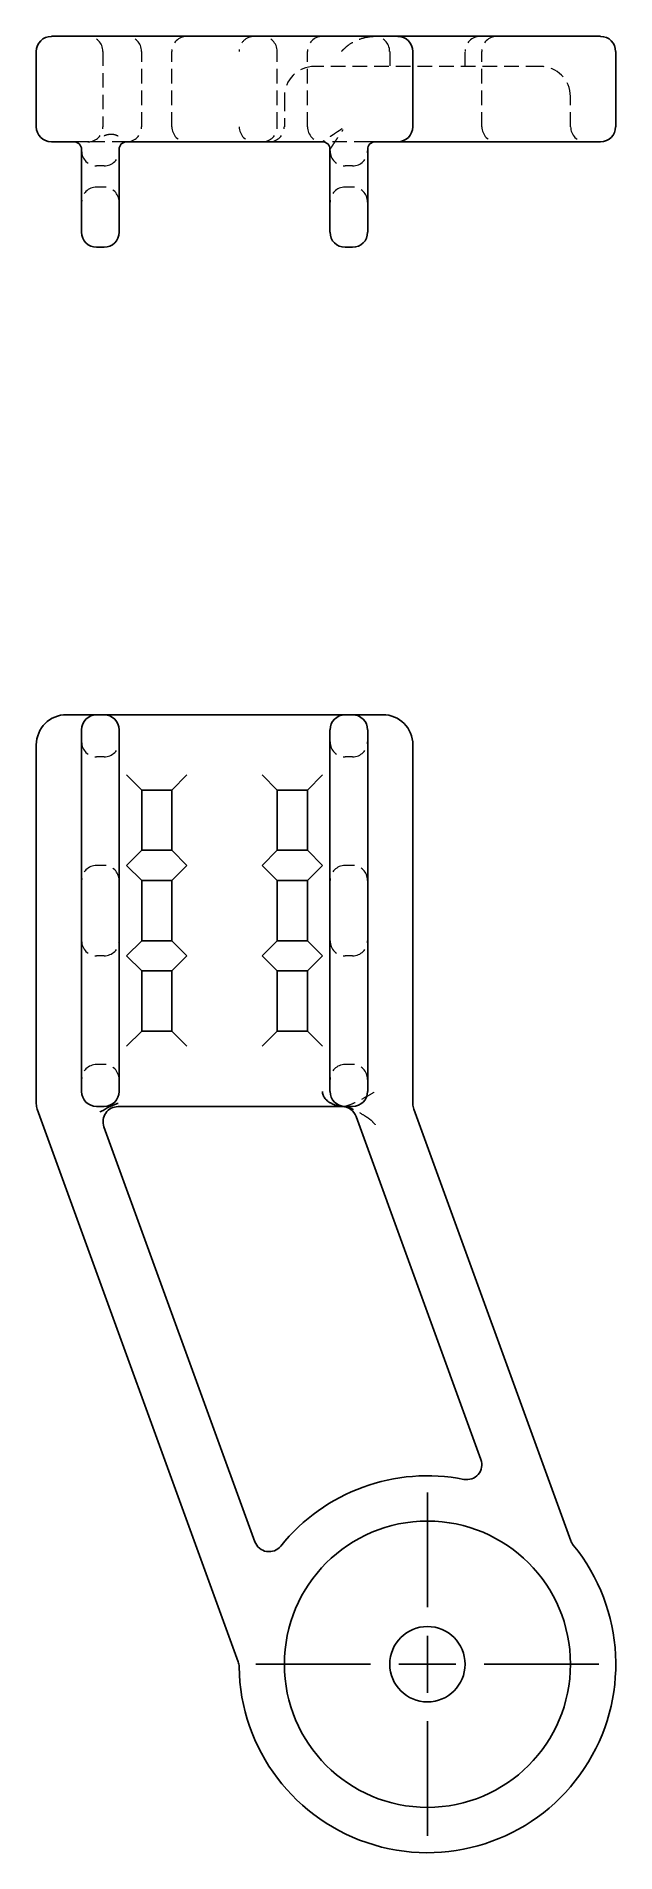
# Model space of a CAD drawing. Header units: millimetres. Extents: x 58 to 232, y 7 to 167.
# Drawn here: x 57.5 to 108.5, y 7 to 166.6 of the extents above.
import ezdxf

# ---------------------------------------------------------------- set-up
doc = ezdxf.new("R2010")
doc.units = ezdxf.units.MM
doc.linetypes.add('HIDDEN', pattern=[1.905, 1.27, -0.635])
doc.layers.add('10', color=7, linetype='Continuous')

# ---------------------------------------------------------------- blocks, each defined once
blk = doc.blocks.new('SW_CENTERMARKSYMBOL_0')
at = {"layer": '10', "color": 0}
for p, q in [((0, 5), (0, 15.08)), ((0, 0), (0, 2.5)), ((-5, 0), (-15.08, 0)), ((0, 0), (-2.5, 0)), ((0, 0), (0, -2.5)), ((0, 0), (2.5, 0)), ((5, 0), (15.08, 0)), ((0, -5), (0, -15.08))]:
    blk.add_line(p, q, dxfattribs=at)

msp = doc.modelspace()

# ---------------------------------------------------------------- linework, layer by layer
at = {"color": 7, "linetype": 'Continuous', "lineweight": 25}
for p, q in [((58.85, 166.61), (89.31, 166.61)), ((89.47, 166.61), (89.31, 166.61)), ((89.47, 166.61), (103.28, 166.61)), ((103.72, 166.61), (103.28, 166.61)), ((103.72, 166.61), (107.15, 166.61)), ((57.53, 158.66), (57.53, 165.28)), ((90.64, 165.28), (90.64, 158.66)), ((108.48, 158.66), (108.48, 165.28)), ((58.85, 157.34), (60.18, 157.34)), ((60.84, 157.34), (60.18, 157.34)), ((61.5, 150.72), (61.5, 156.68)), ((64.81, 156.68), (64.81, 150.72)), ((82.69, 157.34), (65.47, 157.34)), ((83.35, 150.72), (83.35, 156.68)), ((86.67, 156.68), (86.67, 150.72)), ((87.99, 157.34), (87.33, 157.34)), ((87.99, 157.34), (89.31, 157.34)), ((89.31, 157.34), (89.47, 157.34)), ((103.28, 157.34), (89.47, 157.34)), ((103.28, 157.34), (103.72, 157.34)), ((107.15, 157.34), (103.72, 157.34)), ((61.5, 149.39), (61.5, 150.72)), ((64.81, 150.72), (64.81, 149.39)), ((83.35, 149.39), (83.35, 150.72)), ((86.67, 150.72), (86.67, 149.39)), ((63.49, 148.07), (62.83, 148.07)), ((85.34, 148.07), (84.68, 148.07)), ((60.18, 107), (62.83, 107)), ((62.83, 107), (63.49, 107)), ((63.49, 107), (84.68, 107)), ((84.68, 107), (85.34, 107)), ((85.34, 107), (87.99, 107)), ((61.5, 104.35), (61.5, 105.67)), ((64.81, 105.67), (64.81, 104.35)), ((83.35, 104.35), (83.35, 105.67)), ((86.67, 105.67), (86.67, 104.35)), ((57.53, 72.79), (57.53, 104.35)), ((61.5, 75.21), (61.5, 104.35)), ((64.81, 104.35), (64.81, 75.21)), ((83.35, 75.21), (83.35, 104.35)), ((86.67, 104.35), (86.67, 75.21)), ((90.64, 104.35), (90.64, 72.79)), ((66.8, 100.37), (65.47, 101.7)), ((70.77, 101.7), (69.45, 100.37)), ((78.72, 100.37), (77.39, 101.7)), ((82.69, 101.7), (81.37, 100.37)), ((66.8, 100.37), (66.8, 95.08)), ((69.45, 100.37), (66.8, 100.37)), ((69.45, 95.08), (69.45, 100.37)), ((78.72, 100.37), (78.72, 95.08)), ((81.37, 100.37), (78.72, 100.37)), ((81.37, 95.08), (81.37, 100.37)), ((66.8, 95.08), (65.47, 93.75)), ((66.8, 95.08), (69.45, 95.08)), ((70.77, 93.75), (69.45, 95.08)), ((78.72, 95.08), (77.39, 93.75)), ((78.72, 95.08), (81.37, 95.08)), ((82.69, 93.75), (81.37, 95.08)), ((66.8, 92.43), (65.47, 93.75)), ((70.77, 93.75), (69.45, 92.43)), ((78.72, 92.43), (77.39, 93.75)), ((82.69, 93.75), (81.37, 92.43)), ((66.8, 92.43), (66.8, 87.13)), ((69.45, 92.43), (66.8, 92.43)), ((69.45, 87.13), (69.45, 92.43)), ((81.37, 92.43), (78.72, 92.43)), ((78.72, 92.43), (78.72, 87.13)), ((81.37, 87.13), (81.37, 92.43)), ((66.8, 87.13), (65.47, 85.81)), ((66.8, 87.13), (69.45, 87.13)), ((70.77, 85.81), (69.45, 87.13)), ((78.72, 87.13), (77.39, 85.81)), ((78.72, 87.13), (81.37, 87.13)), ((82.69, 85.81), (81.37, 87.13)), ((65.47, 85.81), (66.8, 84.48)), ((70.77, 85.81), (69.45, 84.48)), ((77.39, 85.81), (78.72, 84.48)), ((82.69, 85.81), (81.37, 84.48)), ((66.8, 84.48), (66.8, 79.18)), ((69.45, 84.48), (66.8, 84.48)), ((69.45, 79.18), (69.45, 84.48)), ((78.72, 84.48), (78.72, 79.18)), ((81.37, 84.48), (78.72, 84.48)), ((81.37, 79.18), (81.37, 84.48)), ((66.8, 79.18), (65.47, 77.86)), ((66.8, 79.18), (69.45, 79.18)), ((69.45, 79.18), (70.77, 77.86)), ((78.72, 79.18), (77.39, 77.86)), ((78.72, 79.18), (81.37, 79.18)), ((81.37, 79.18), (82.69, 77.86)), ((61.5, 73.89), (61.5, 75.21)), ((64.81, 75.21), (64.81, 73.89)), ((83.35, 73.89), (83.35, 75.21)), ((86.67, 75.21), (86.67, 73.89)), ((75.29, 23.77), (57.61, 72.34)), ((63.49, 72.56), (62.83, 72.56)), ((84.41, 72.56), (64.72, 72.56)), ((85.34, 72.56), (84.68, 72.56)), ((90.72, 72.34), (104.52, 34.41)), ((63.47, 70.78), (76.75, 34.31)), ((96.63, 41.55), (85.66, 71.69))]:
    msp.add_line(p, q, dxfattribs=at)
at = {"color": 7, "linetype": 'HIDDEN', "lineweight": 18}
for p, q in [((63.39, 165.28), (63.39, 158.66)), ((66.8, 158.66), (66.8, 165.28)), ((69.45, 158.66), (69.45, 165.28)), ((78.72, 158.66), (78.72, 165.28)), ((81.37, 158.66), (81.37, 165.28)), ((88.61, 165.28), (88.61, 163.96)), ((95.23, 163.96), (95.23, 165.28)), ((96.71, 158.66), (96.71, 165.28)), ((101.85, 163.96), (81.99, 163.96)), ((79.34, 161.31), (79.34, 158.66)), ((104.5, 158.66), (104.5, 161.31)), ((62.18, 157.34), (60.84, 157.34)), ((62.18, 157.34), (62.23, 157.34)), ((65.47, 157.34), (62.23, 157.34)), ((86.75, 157.34), (82.69, 157.34)), ((87.33, 157.34), (86.75, 157.34)), ((63.49, 155.22), (62.83, 155.22)), ((85.34, 155.22), (84.68, 155.22)), ((63.49, 153.36), (62.83, 153.36)), ((85.34, 153.36), (84.68, 153.36)), ((63.49, 103.29), (62.83, 103.29)), ((85.34, 103.29), (84.68, 103.29)), ((63.49, 93.75), (62.83, 93.75)), ((85.34, 93.75), (84.68, 93.75)), ((63.49, 85.81), (62.83, 85.81)), ((85.34, 85.81), (84.68, 85.81)), ((63.49, 76.27), (62.83, 76.27)), ((85.34, 76.27), (84.68, 76.27)), ((84.41, 72.56), (84.41, 72.56))]:
    msp.add_line(p, q, dxfattribs=at)
at = {"color": 7, "linetype": 'Continuous', "lineweight": 25}
for radius in [12.58, 3.31]:
    msp.add_circle((91.92, 23.56), radius, dxfattribs=at)
for centre, radius, start, end in [((58.85, 165.28), 1.32, 90, 180), ((89.31, 165.28), 1.32, 0, 90), ((107.15, 165.28), 1.32, 0, 90), ((58.85, 158.66), 1.32, 180, 270), ((89.31, 158.66), 1.32, 270, 0), ((107.15, 158.66), 1.32, 270, 0), ((60.84, 156.68), 0.662, 0, 90), ((65.47, 156.68), 0.662, 90, 180), ((82.69, 156.68), 0.662, 0, 90), ((87.33, 156.68), 0.662, 90, 180), ((62.83, 149.39), 1.32, 180, 270), ((63.49, 149.39), 1.32, 270, 0), ((84.68, 149.39), 1.32, 180, 270), ((85.34, 149.39), 1.32, 270, 0), ((60.18, 104.35), 2.65, 90, 180), ((62.83, 105.67), 1.32, 90, 180), ((63.49, 105.67), 1.32, 0, 90), ((84.68, 105.67), 1.32, 90, 180), ((85.34, 105.67), 1.32, 0, 90), ((87.99, 104.35), 2.65, 0, 90), ((62.83, 73.89), 1.32, 180, 270), ((63.49, 73.89), 1.32, 270, 0), ((84.68, 73.89), 1.32, 180, 270), ((85.34, 73.89), 1.32, 270, 0), ((58.85, 72.79), 1.32, 180, 200), ((64.72, 71.24), 1.32, 90, 200), ((84.41, 71.24), 1.32, 20, 90), ((91.96, 72.79), 1.32, 180, 200), ((95.38, 41.1), 1.32, 258.8297, 20), ((91.92, 23.56), 16.56, 78.8297, 141.1703), ((91.92, 23.56), 16.56, 180.7623, 39.2377), ((77.99, 34.77), 1.32, 200, 321.1703), ((105.77, 34.87), 1.32, 200, 219.2377), ((74.04, 23.32), 1.32, 0.7623, 20)]:
    msp.add_arc(centre, radius, start, end, dxfattribs=at)
at = {"color": 7, "linetype": 'HIDDEN', "lineweight": 18}
for centre, radius, start, end in [((62.07, 165.28), 1.32, 0, 90), ((65.47, 165.28), 1.32, 0, 90), ((70.77, 165.28), 1.32, 90, 180), ((76.69, 165.28), 1.32, 90.0025, 180.0025), ((77.39, 165.28), 1.32, 0, 90), ((82.69, 165.28), 1.32, 90, 180), ((87.28, 165.28), 1.32, 0, 90), ((96.56, 165.28), 1.32, 90, 180), ((98.03, 165.28), 1.32, 90, 180), ((81.99, 161.31), 2.65, 90, 180), ((101.85, 161.31), 2.65, 0, 90), ((62.07, 158.66), 1.32, 270, 0), ((65.47, 158.66), 1.32, 270, 0), ((70.77, 158.66), 1.32, 180, 270), ((76.69, 158.66), 1.32, 179.9975, 269.9975), ((77.39, 158.66), 1.32, 270, 0), ((78.01, 158.66), 1.32, 270, 0), ((82.69, 158.66), 1.32, 180, 270), ((98.03, 158.66), 1.32, 180, 270), ((105.83, 158.66), 1.32, 180, 270), ((62.83, 156.54), 1.32, 180, 270), ((63.49, 156.54), 1.32, 270, 0), ((84.68, 156.54), 1.32, 180, 270), ((85.34, 156.54), 1.32, 270, 0), ((62.83, 152.04), 1.32, 90, 180), ((63.49, 152.04), 1.32, 0, 90), ((84.68, 152.04), 1.32, 90, 180), ((85.34, 152.04), 1.32, 0, 90), ((62.83, 104.61), 1.32, 180, 270), ((63.49, 104.61), 1.32, 270, 0), ((84.68, 104.61), 1.32, 180, 270), ((85.34, 104.61), 1.32, 270, 0), ((62.83, 92.43), 1.32, 90, 180), ((63.49, 92.43), 1.32, 0, 90), ((84.68, 92.43), 1.32, 90, 180), ((85.34, 92.43), 1.32, 0, 90), ((62.83, 87.13), 1.32, 180, 270), ((63.49, 87.13), 1.32, 270, 0), ((84.68, 87.13), 1.32, 180, 270), ((85.34, 87.13), 1.32, 270, 0), ((62.83, 74.94), 1.32, 90, 180), ((63.49, 74.94), 1.32, 0, 90), ((84.68, 74.94), 1.32, 90, 180), ((85.34, 74.94), 1.32, 0, 90)]:
    msp.add_arc(centre, radius, start, end, dxfattribs=at)
for points, knots in [([(84.37, 165.28), (84.47, 165.4), (84.58, 165.5), (84.8, 165.7), (84.92, 165.8), (85.27, 166.05), (85.52, 166.18), (86.03, 166.4), (86.29, 166.48), (86.8, 166.58), (87.07, 166.61), (87.33, 166.61)], [0, 0, 0, 0, 0.125, 0.125, 0.25, 0.25, 0.5, 0.5, 0.75, 0.75, 1, 1, 1, 1]), ([(84.41, 158.49), (84.36, 158.45), (84.25, 158.37), (84.09, 158.27), (83.94, 158.17), (83.8, 158.08), (83.68, 157.99), (83.56, 157.91), (83.45, 157.84), (83.35, 157.78), (83.26, 157.72), (83.16, 157.65), (83.04, 157.57), (82.91, 157.48), (82.81, 157.42), (82.74, 157.37), (82.7, 157.34), (82.7, 157.34), (82.69, 157.34)], [0, 0, 0, 0, 0.076631, 0.149235, 0.217821, 0.2824, 0.342986, 0.399596, 0.452251, 0.500975, 0.545802, 0.586773, 0.670647, 0.74725, 0.817347, 0.881941, 0.942307, 1, 1, 1, 1]), ([(83.35, 156.68), (83.36, 156.68), (83.36, 156.68), (83.36, 156.69), (83.38, 156.71), (83.4, 156.74), (83.42, 156.78), (83.45, 156.82), (83.49, 156.87), (83.53, 156.94), (83.57, 157), (83.63, 157.08), (83.7, 157.19), (83.8, 157.34), (83.93, 157.55), (84.1, 157.79), (84.29, 158.08), (84.43, 158.29), (84.5, 158.4)], [0, 0, 0, 0, 0.031271, 0.063106, 0.095784, 0.129565, 0.164683, 0.201347, 0.239739, 0.280021, 0.32233, 0.366787, 0.413494, 0.49922, 0.600539, 0.717684, 0.850804, 1, 1, 1, 1]), ([(64.72, 157.84), (64.67, 157.86), (64.58, 157.9), (64.44, 157.95), (64.3, 157.98), (64.16, 158), (64.02, 157.99), (63.85, 157.97), (63.67, 157.93), (63.49, 157.85), (63.31, 157.75), (63.18, 157.67), (63.12, 157.63)], [0, 0, 0, 0, 0.086872, 0.170216, 0.251625, 0.332801, 0.415485, 0.501391, 0.630458, 0.753569, 0.875347, 1, 1, 1, 1]), ([(84.37, 72.56), (84.47, 72.56), (84.58, 72.58), (84.8, 72.62), (84.92, 72.66), (85.27, 72.79), (85.52, 72.9), (86.03, 73.15), (86.29, 73.29), (86.8, 73.58), (87.07, 73.73), (87.33, 73.89)], [0, 0, 0, 0, 0.125, 0.125, 0.25, 0.25, 0.5, 0.5, 0.75, 0.75, 1, 1, 1, 1]), ([(87.03, 71.3), (87, 71.32), (86.98, 71.34), (86.92, 71.39), (86.89, 71.41), (86.81, 71.47), (86.76, 71.51), (86.59, 71.62), (86.48, 71.7), (86.14, 71.91), (85.91, 72.05), (85.47, 72.29), (85.24, 72.39), (84.81, 72.52), (84.6, 72.56), (84.41, 72.56)], [0, 0, 0, 0, 0.03125, 0.03125, 0.0625, 0.0625, 0.125, 0.125, 0.25, 0.25, 0.5, 0.5, 0.75, 0.75, 1, 1, 1, 1])]:
    msp.add_open_spline(points, degree=3, knots=knots, dxfattribs=at)
at = {"color": 7, "linetype": 'Continuous', "lineweight": 25}
for points, knots in [([(84.41, 72.57), (84.36, 72.58), (84.25, 72.59), (84.09, 72.62), (83.94, 72.65), (83.8, 72.7), (83.68, 72.74), (83.56, 72.79), (83.45, 72.85), (83.35, 72.9), (83.26, 72.96), (83.16, 73.03), (83.04, 73.14), (82.91, 73.28), (82.81, 73.42), (82.74, 73.57), (82.7, 73.73), (82.7, 73.83), (82.69, 73.89)], [0, 0, 0, 0, 0.076631, 0.149235, 0.217821, 0.2824, 0.342986, 0.399596, 0.452251, 0.500975, 0.545802, 0.586773, 0.670647, 0.74725, 0.817347, 0.881941, 0.942307, 1, 1, 1, 1]), ([(64.72, 72.84), (64.67, 72.83), (64.58, 72.8), (64.44, 72.75), (64.3, 72.69), (64.16, 72.64), (64.02, 72.57), (63.85, 72.49), (63.67, 72.38), (63.49, 72.27), (63.31, 72.17), (63.18, 72.12), (63.12, 72.1)], [0, 0, 0, 0, 0.086872, 0.170216, 0.251625, 0.332801, 0.415485, 0.501391, 0.630458, 0.753569, 0.875347, 1, 1, 1, 1])]:
    msp.add_open_spline(points, degree=3, knots=knots, dxfattribs=at)
at = {"color": 7, "linetype": 'HIDDEN', "lineweight": 18}
msp.add_open_spline([(87.03, 71.3), (87.13, 71.19), (87.23, 71.08), (87.33, 70.97)], degree=3, dxfattribs=at)

# ---------------------------------------------------------------- block references
at = {"layer": '10'}
msp.add_blockref('SW_CENTERMARKSYMBOL_0', (91.92, 23.56), dxfattribs=at)

doc.saveas('drawing.dxf')
